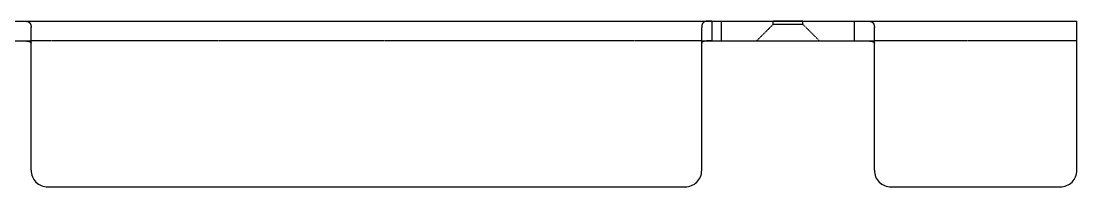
# Model space of a CAD drawing. Extents: x 365 to 1810, y 642 to 1032.
# Drawn here: x 1492.3 to 1810.3, y 642 to 692 of the extents above; entities that cross this region are included whole.
import ezdxf

# ---------------------------------------------------------------- set-up
doc = ezdxf.new("R2010")
doc.units = 0
doc.linetypes.add('HIDDEN', pattern=[0.2, 0.1, -0.1])
doc.layers.add('geometry', color=8, linetype='Continuous')

msp = doc.modelspace()

# ---------------------------------------------------------------- linework, layer by layer
at = {"layer": 'geometry', "linetype": 'CONTINUOUS'}
for points in [[(630.35, 692.02), (1810.35, 692.02)], [(1492.35, 692.02), (1492.37, 692.02)], [(1492.37, 692.02), (1492.38, 692.02)], [(1492.38, 692.02), (1492.4, 692.02)], [(1492.4, 692.02), (1492.42, 692.02)], [(1492.42, 692.02), (1492.44, 692.02)], [(1492.44, 692.02), (1492.46, 692.02)], [(1492.46, 692.02), (1492.48, 692.02)], [(1492.48, 692.02), (1492.5, 692.02)], [(1492.5, 692.02), (1492.52, 692.02)], [(1492.52, 692.02), (1492.54, 692.02)], [(1492.54, 692.02), (1492.56, 692.02)], [(1492.56, 692.02), (1492.57, 692.02)], [(1492.57, 692.02), (1492.59, 692.02)], [(1492.59, 692.02), (1492.61, 692.02)], [(1492.61, 692.02), (1492.63, 692.02)], [(1492.63, 692.02), (1492.65, 692.02)], [(1492.65, 692.02), (1492.67, 692.02)], [(1492.67, 692.02), (1492.69, 692.02)], [(1492.69, 692.02), (1492.71, 692.02)], [(1492.71, 692.02), (1492.73, 692.02)], [(1492.73, 692.02), (1492.74, 692.02)], [(1492.74, 692.02), (1492.76, 692.02)], [(1492.76, 692.02), (1492.78, 692.02)], [(1492.78, 692.02), (1492.8, 692.02)], [(1492.8, 692.02), (1492.82, 692.02)], [(1492.82, 692.02), (1492.84, 692.02)], [(1492.84, 692.02), (1492.86, 692.02)], [(1492.86, 692.02), (1492.88, 692.02)], [(1492.88, 692.02), (1492.9, 692.02)], [(1492.9, 692.02), (1492.91, 692.02)], [(1492.91, 692.02), (1492.93, 692.02)], [(1492.93, 692.02), (1492.95, 692.02)], [(1492.95, 692.02), (1492.97, 692.02)], [(1492.97, 692.02), (1492.99, 692.02)], [(1492.99, 692.02), (1493.01, 692.02)], [(1493.01, 692.02), (1493.03, 692.02)], [(1493.03, 692.02), (1493.05, 692.02)], [(1493.05, 692.02), (1493.07, 692.02)], [(1493.07, 692.02), (1493.08, 692.02)], [(1493.08, 692.02), (1493.1, 692.02)], [(1493.1, 692.02), (1493.12, 692.02)], [(1493.12, 692.02), (1493.14, 692.02)], [(1493.14, 692.02), (1493.16, 692.02)], [(1493.16, 692.02), (1493.18, 692.02)], [(1493.18, 692.02), (1493.2, 692.02)], [(1493.2, 692.02), (1493.22, 692.02)], [(1493.22, 692.02), (1493.24, 692.02)], [(1493.24, 692.02), (1493.26, 692.02)], [(1493.26, 692.02), (1493.27, 692.02)], [(1493.27, 692.02), (1493.29, 692.02)], [(1493.29, 692.02), (1493.31, 692.02)], [(1493.31, 692.02), (1493.33, 692.02)], [(1493.33, 692.02), (1493.35, 692.02)], [(1493.35, 692.02), (1493.37, 692.02)], [(1493.37, 692.02), (1493.39, 692.02)], [(1493.39, 692.02), (1493.41, 692.02)], [(1493.41, 692.02), (1493.43, 692.01)], [(1493.43, 692.01), (1493.45, 692.01)], [(1493.45, 692.01), (1493.46, 692.01)], [(1493.46, 692.01), (1493.48, 692.01)], [(1493.48, 692.01), (1493.5, 692.01)], [(1493.5, 692.01), (1493.52, 692.01)], [(1493.52, 692.01), (1493.54, 692.01)], [(1493.54, 692.01), (1493.56, 692.01)], [(1493.56, 692.01), (1493.58, 692.01)], [(1493.58, 692.01), (1493.6, 692.01)], [(1493.6, 692.01), (1493.62, 692)], [(1493.62, 692), (1493.64, 692)], [(1493.64, 692), (1493.66, 692)], [(1493.66, 692), (1493.67, 692)], [(1493.67, 692), (1493.69, 692)], [(1493.69, 692), (1493.71, 692)], [(1493.71, 692), (1493.73, 692)], [(1493.73, 692), (1493.75, 691.99)], [(1493.75, 691.99), (1493.77, 691.99)], [(1493.77, 691.99), (1493.79, 691.99)], [(1493.79, 691.99), (1493.81, 691.99)], [(1493.81, 691.99), (1493.83, 691.99)], [(1493.83, 691.99), (1493.85, 691.98)], [(1493.85, 691.98), (1493.87, 691.98)], [(1493.87, 691.98), (1493.89, 691.98)], [(1493.89, 691.98), (1493.91, 691.98)], [(1493.91, 691.98), (1493.92, 691.97)], [(1493.92, 691.97), (1493.94, 691.97)], [(1493.94, 691.97), (1493.96, 691.97)], [(1493.96, 691.97), (1493.98, 691.96)], [(1493.98, 691.96), (1494, 691.96)], [(1494, 691.96), (1494.02, 691.96)], [(1494.02, 691.96), (1494.04, 691.96)], [(1494.04, 691.96), (1494.06, 691.95)], [(1494.06, 691.95), (1494.08, 691.95)], [(1494.08, 691.95), (1494.1, 691.95)], [(1494.1, 691.95), (1494.12, 691.94)], [(1494.12, 691.94), (1494.14, 691.94)], [(1494.14, 691.94), (1494.16, 691.93)], [(1494.16, 691.93), (1494.18, 691.93)], [(1494.18, 691.93), (1494.19, 691.93)], [(1494.19, 691.93), (1494.21, 691.92)], [(1494.21, 691.92), (1494.23, 691.92)], [(1494.23, 691.92), (1494.25, 691.91)], [(1494.25, 691.91), (1494.27, 691.91)], [(1494.27, 691.91), (1494.29, 691.9)], [(1494.29, 691.9), (1494.31, 691.9)], [(1494.31, 691.9), (1494.33, 691.89)], [(1494.33, 691.89), (1494.35, 691.89)], [(1494.35, 691.89), (1494.36, 691.88)], [(1494.36, 691.88), (1494.38, 691.88)], [(1494.38, 691.88), (1494.4, 691.87)], [(1494.4, 691.87), (1494.42, 691.86)], [(1494.42, 691.86), (1494.44, 691.86)], [(1494.44, 691.86), (1494.45, 691.85)], [(1494.45, 691.85), (1494.47, 691.84)], [(1494.47, 691.84), (1494.49, 691.84)], [(1494.49, 691.84), (1494.51, 691.83)], [(1494.51, 691.83), (1494.52, 691.82)], [(1494.52, 691.82), (1494.54, 691.81)], [(1494.54, 691.81), (1494.56, 691.8)], [(1494.56, 691.8), (1494.58, 691.8)], [(1494.58, 691.8), (1494.59, 691.79)], [(1494.59, 691.79), (1494.61, 691.78)], [(1494.61, 691.78), (1494.63, 691.77)], [(1494.63, 691.77), (1494.64, 691.76)], [(1494.64, 691.76), (1494.66, 691.75)], [(1494.66, 691.75), (1494.68, 691.74)], [(1494.68, 691.74), (1494.69, 691.73)], [(1494.69, 691.73), (1494.71, 691.72)], [(1494.71, 691.72), (1494.72, 691.71)], [(1494.72, 691.71), (1494.74, 691.7)], [(1494.74, 691.7), (1494.75, 691.69)], [(1494.75, 691.69), (1494.77, 691.68)], [(1494.77, 691.68), (1494.78, 691.67)], [(1494.78, 691.67), (1494.8, 691.65)], [(1494.8, 691.65), (1494.81, 691.64)], [(1494.81, 691.64), (1494.83, 691.63)], [(1494.83, 691.63), (1494.84, 691.62)], [(1494.84, 691.62), (1494.85, 691.6)], [(1494.85, 691.6), (1494.87, 691.59)], [(1494.87, 691.59), (1494.88, 691.58)], [(1494.88, 691.58), (1494.89, 691.56)], [(1494.89, 691.56), (1494.91, 691.55)], [(1494.91, 691.55), (1494.92, 691.53)], [(1494.92, 691.53), (1494.93, 691.52)], [(1494.93, 691.52), (1494.94, 691.51)], [(1494.94, 691.51), (1494.96, 691.49)], [(1494.96, 691.49), (1494.97, 691.48)], [(1494.97, 691.48), (1494.98, 691.46)], [(1494.98, 691.46), (1494.99, 691.45)], [(1494.99, 691.45), (1495, 691.43)], [(1495, 691.43), (1495.01, 691.41)], [(1495.01, 691.41), (1495.03, 691.4)], [(1495.03, 691.4), (1495.04, 691.38)], [(1495.04, 691.38), (1495.05, 691.37)], [(1495.05, 691.37), (1495.06, 691.35)], [(1495.06, 691.35), (1495.07, 691.33)], [(1495.07, 691.33), (1495.08, 691.32)], [(1495.08, 691.32), (1495.09, 691.3)], [(1495.09, 691.3), (1495.1, 691.28)], [(1495.1, 691.28), (1495.11, 691.26)], [(1495.11, 691.26), (1495.12, 691.25)], [(1495.12, 691.25), (1495.12, 691.23)], [(1495.12, 691.23), (1495.13, 691.21)], [(1495.13, 691.21), (1495.14, 691.2)], [(1495.14, 691.2), (1495.15, 691.18)], [(1495.15, 691.18), (1495.16, 691.16)], [(1495.16, 691.16), (1495.17, 691.14)], [(1495.17, 691.14), (1495.17, 691.12)], [(1495.17, 691.12), (1495.18, 691.11)], [(1495.18, 691.11), (1495.19, 691.09)], [(1495.19, 691.09), (1495.2, 691.07)], [(1495.2, 691.07), (1495.2, 691.05)], [(1495.2, 691.05), (1495.21, 691.03)], [(1495.21, 691.03), (1495.22, 691.02)], [(1495.22, 691.02), (1495.22, 691)], [(1495.22, 691), (1495.23, 690.98)], [(1495.23, 690.98), (1495.23, 690.96)], [(1495.23, 690.96), (1495.24, 690.94)], [(1495.24, 690.94), (1495.25, 690.92)], [(1495.25, 690.92), (1495.25, 690.91)], [(1495.25, 690.91), (1495.26, 690.89)], [(1495.26, 690.89), (1495.26, 690.87)], [(1495.26, 690.87), (1495.27, 690.85)], [(1495.27, 690.85), (1495.27, 690.83)], [(1495.27, 690.83), (1495.27, 690.81)], [(1495.27, 690.81), (1495.28, 690.79)], [(1495.28, 690.79), (1495.28, 690.78)], [(1495.28, 690.78), (1495.29, 690.76)], [(1495.29, 690.76), (1495.29, 690.74)], [(1495.29, 690.74), (1495.29, 690.72)], [(1495.29, 690.72), (1495.3, 690.7)], [(1495.3, 690.7), (1495.3, 690.68)], [(1495.3, 690.68), (1495.3, 690.66)], [(1495.3, 690.66), (1495.31, 690.64)], [(1495.31, 690.64), (1495.31, 690.63)], [(1495.31, 690.63), (1495.31, 690.61)], [(1495.31, 690.61), (1495.32, 690.59)], [(1495.32, 690.59), (1495.32, 690.57)], [(1495.32, 690.57), (1495.32, 690.55)], [(1495.32, 690.55), (1495.32, 690.53)], [(1495.32, 690.53), (1495.33, 690.51)], [(1495.33, 690.51), (1495.33, 690.49)], [(1495.33, 690.49), (1495.33, 690.47)], [(1495.33, 690.47), (1495.33, 690.46)], [(1495.33, 690.46), (1495.33, 690.44)], [(1495.33, 690.44), (1495.33, 690.42)], [(1495.33, 690.42), (1495.34, 690.4)], [(1495.34, 690.4), (1495.34, 690.38)], [(1495.34, 690.38), (1495.34, 690.36)], [(1495.34, 690.36), (1495.34, 690.34)], [(1495.34, 690.34), (1495.34, 690.32)], [(1495.34, 690.32), (1495.34, 690.3)], [(1495.34, 690.3), (1495.34, 690.28)], [(1495.34, 690.28), (1495.34, 690.26)], [(1495.34, 690.26), (1495.34, 690.25)], [(1495.34, 690.25), (1495.34, 690.23)], [(1495.34, 690.23), (1495.34, 690.21)], [(1495.34, 690.21), (1495.34, 690.19)], [(1495.34, 690.19), (1495.35, 690.17)], [(1495.35, 690.17), (1495.35, 690.15)], [(1495.35, 690.15), (1495.35, 690.13)], [(1495.35, 690.13), (1495.35, 690.11)], [(1495.35, 690.11), (1495.35, 690.09)], [(1495.35, 690.09), (1495.35, 690.07)], [(1495.35, 690.07), (1495.35, 690.05)], [(1697.36, 690.38), (1697.35, 690.36)], [(1697.35, 690.36), (1697.35, 690.34)], [(1697.35, 690.34), (1697.35, 690.32)], [(1697.35, 690.32), (1697.35, 690.3)], [(1697.35, 690.3), (1697.35, 690.28)], [(1697.35, 690.28), (1697.35, 690.26)], [(1697.35, 690.26), (1697.35, 690.25)], [(1697.35, 690.25), (1697.35, 690.23)], [(1697.35, 690.23), (1697.35, 690.21)], [(1697.35, 690.21), (1697.35, 690.19)], [(1697.35, 690.19), (1697.35, 690.17)], [(1697.35, 690.17), (1697.35, 690.15)], [(1697.35, 690.15), (1697.35, 690.13)], [(1697.35, 690.13), (1697.35, 690.11)], [(1697.35, 690.11), (1697.35, 690.09)], [(1697.35, 690.09), (1697.35, 690.07)], [(1697.35, 690.07), (1697.35, 690.05)], [(1697.37, 690.49), (1697.36, 690.47)], [(1697.36, 690.47), (1697.36, 690.46)], [(1697.36, 690.46), (1697.36, 690.44)], [(1697.36, 690.44), (1697.36, 690.42)], [(1697.36, 690.42), (1697.36, 690.4)], [(1697.36, 690.4), (1697.36, 690.38)], [(1697.38, 690.59), (1697.37, 690.57)], [(1697.37, 690.57), (1697.37, 690.55)], [(1697.37, 690.55), (1697.37, 690.53)], [(1697.37, 690.53), (1697.37, 690.51)], [(1697.37, 690.51), (1697.37, 690.49)], [(1697.39, 690.64), (1697.38, 690.63)], [(1697.38, 690.63), (1697.38, 690.61)], [(1697.38, 690.61), (1697.38, 690.59)], [(1697.4, 690.72), (1697.39, 690.7)], [(1697.39, 690.7), (1697.39, 690.68)], [(1697.39, 690.68), (1697.39, 690.66)], [(1697.39, 690.66), (1697.39, 690.64)], [(1697.41, 690.76), (1697.4, 690.74)], [(1697.4, 690.74), (1697.4, 690.72)], [(1697.42, 690.81), (1697.41, 690.79)], [(1697.41, 690.79), (1697.41, 690.78)], [(1697.41, 690.78), (1697.41, 690.76)], [(1697.43, 690.85), (1697.42, 690.83)], [(1697.42, 690.83), (1697.42, 690.81)], [(1697.44, 690.89), (1697.43, 690.87)], [(1697.43, 690.87), (1697.43, 690.85)], [(1697.45, 690.92), (1697.44, 690.91)], [(1697.44, 690.91), (1697.44, 690.89)], [(1697.46, 690.96), (1697.45, 690.94)], [(1697.45, 690.94), (1697.45, 690.92)], [(1697.47, 691), (1697.46, 690.98)], [(1697.46, 690.98), (1697.46, 690.96)], [(1697.48, 691.02), (1697.47, 691)], [(1697.49, 691.05), (1697.48, 691.03)], [(1697.48, 691.03), (1697.48, 691.02)], [(1697.5, 691.07), (1697.49, 691.05)], [(1697.51, 691.11), (1697.5, 691.09)], [(1697.5, 691.09), (1697.5, 691.07)], [(1697.52, 691.12), (1697.51, 691.11)], [(1697.53, 691.14), (1697.52, 691.12)], [(1697.54, 691.18), (1697.53, 691.16)], [(1697.53, 691.16), (1697.53, 691.14)], [(1697.55, 691.2), (1697.54, 691.18)], [(1697.56, 691.21), (1697.55, 691.2)], [(1697.57, 691.23), (1697.56, 691.21)], [(1697.58, 691.25), (1697.57, 691.23)], [(1697.59, 691.26), (1697.58, 691.25)], [(1697.6, 691.28), (1697.59, 691.26)], [(1697.61, 691.3), (1697.6, 691.28)], [(1697.62, 691.32), (1697.61, 691.3)], [(1697.63, 691.33), (1697.62, 691.32)], [(1697.64, 691.35), (1697.63, 691.33)], [(1697.65, 691.37), (1697.64, 691.35)], [(1697.66, 691.38), (1697.65, 691.37)], [(1697.67, 691.4), (1697.66, 691.38)], [(1697.68, 691.41), (1697.67, 691.4)], [(1697.69, 691.43), (1697.68, 691.41)], [(1697.7, 691.45), (1697.69, 691.43)], [(1697.71, 691.46), (1697.7, 691.45)], [(1697.72, 691.48), (1697.71, 691.46)], [(1697.74, 691.49), (1697.72, 691.48)], [(1697.75, 691.51), (1697.74, 691.49)], [(1697.76, 691.52), (1697.75, 691.51)], [(1697.77, 691.53), (1697.76, 691.52)], [(1697.79, 691.55), (1697.77, 691.53)], [(1697.8, 691.56), (1697.79, 691.55)], [(1697.81, 691.58), (1697.8, 691.56)], [(1697.83, 691.59), (1697.81, 691.58)], [(1697.84, 691.6), (1697.83, 691.59)], [(1697.85, 691.62), (1697.84, 691.6)], [(1697.87, 691.63), (1697.85, 691.62)], [(1697.88, 691.64), (1697.87, 691.63)], [(1697.9, 691.65), (1697.88, 691.64)], [(1697.91, 691.67), (1697.9, 691.65)], [(1697.92, 691.68), (1697.91, 691.67)], [(1697.94, 691.69), (1697.92, 691.68)], [(1697.95, 691.7), (1697.94, 691.69)], [(1697.97, 691.71), (1697.95, 691.7)], [(1697.99, 691.72), (1697.97, 691.71)], [(1698, 691.73), (1697.99, 691.72)], [(1698.02, 691.74), (1698, 691.73)], [(1698.03, 691.75), (1698.02, 691.74)], [(1698.05, 691.76), (1698.03, 691.75)], [(1698.07, 691.77), (1698.05, 691.76)], [(1698.08, 691.78), (1698.07, 691.77)], [(1698.1, 691.79), (1698.08, 691.78)], [(1698.12, 691.8), (1698.1, 691.79)], [(1698.13, 691.8), (1698.12, 691.8)], [(1698.15, 691.81), (1698.13, 691.8)], [(1698.17, 691.82), (1698.15, 691.81)], [(1698.19, 691.83), (1698.17, 691.82)], [(1698.2, 691.84), (1698.19, 691.83)], [(1698.22, 691.84), (1698.2, 691.84)], [(1698.24, 691.85), (1698.22, 691.84)], [(1698.26, 691.86), (1698.24, 691.85)], [(1698.27, 691.86), (1698.26, 691.86)], [(1698.29, 691.87), (1698.27, 691.86)], [(1698.31, 691.88), (1698.29, 691.87)], [(1698.33, 691.88), (1698.31, 691.88)], [(1698.35, 691.89), (1698.33, 691.88)], [(1698.37, 691.89), (1698.35, 691.89)], [(1698.38, 691.9), (1698.37, 691.89)], [(1698.4, 691.9), (1698.38, 691.9)], [(1698.42, 691.91), (1698.4, 691.9)], [(1698.44, 691.91), (1698.42, 691.91)], [(1698.46, 691.92), (1698.44, 691.91)], [(1698.48, 691.92), (1698.46, 691.92)], [(1698.5, 691.93), (1698.48, 691.92)], [(1698.52, 691.93), (1698.5, 691.93)], [(1698.54, 691.93), (1698.52, 691.93)], [(1698.56, 691.94), (1698.54, 691.93)], [(1698.57, 691.94), (1698.56, 691.94)], [(1698.59, 691.95), (1698.57, 691.94)], [(1698.61, 691.95), (1698.59, 691.95)], [(1698.63, 691.95), (1698.61, 691.95)], [(1698.65, 691.96), (1698.63, 691.95)], [(1698.67, 691.96), (1698.65, 691.96)], [(1698.69, 691.96), (1698.67, 691.96)], [(1698.71, 691.96), (1698.69, 691.96)], [(1698.73, 691.97), (1698.71, 691.96)], [(1698.75, 691.97), (1698.73, 691.97)], [(1698.77, 691.97), (1698.75, 691.97)], [(1698.79, 691.98), (1698.77, 691.97)], [(1698.81, 691.98), (1698.79, 691.98)], [(1698.83, 691.98), (1698.81, 691.98)], [(1698.85, 691.98), (1698.83, 691.98)], [(1698.86, 691.99), (1698.85, 691.98)], [(1698.88, 691.99), (1698.86, 691.99)], [(1698.9, 691.99), (1698.88, 691.99)], [(1698.92, 691.99), (1698.9, 691.99)], [(1698.94, 691.99), (1698.92, 691.99)], [(1698.96, 692), (1698.94, 691.99)], [(1698.98, 692), (1698.96, 692)], [(1699, 692), (1698.98, 692)], [(1699.02, 692), (1699, 692)], [(1699.04, 692), (1699.02, 692)], [(1699.06, 692), (1699.04, 692)], [(1699.08, 692), (1699.06, 692)], [(1699.09, 692.01), (1699.08, 692)], [(1699.11, 692.01), (1699.09, 692.01)], [(1699.13, 692.01), (1699.11, 692.01)], [(1699.15, 692.01), (1699.13, 692.01)], [(1699.17, 692.01), (1699.15, 692.01)], [(1699.19, 692.01), (1699.17, 692.01)], [(1699.21, 692.01), (1699.19, 692.01)], [(1699.23, 692.01), (1699.21, 692.01)], [(1699.25, 692.01), (1699.23, 692.01)], [(1699.27, 692.01), (1699.25, 692.01)], [(1699.29, 692.02), (1699.27, 692.01)], [(1699.3, 692.02), (1699.29, 692.02)], [(1699.32, 692.02), (1699.3, 692.02)], [(1699.34, 692.02), (1699.32, 692.02)], [(1699.36, 692.02), (1699.34, 692.02)], [(1699.38, 692.02), (1699.36, 692.02)], [(1699.4, 692.02), (1699.38, 692.02)], [(1699.42, 692.02), (1699.4, 692.02)], [(1699.44, 692.02), (1699.42, 692.02)], [(1699.46, 692.02), (1699.44, 692.02)], [(1699.48, 692.02), (1699.46, 692.02)], [(1699.49, 692.02), (1699.48, 692.02)], [(1699.51, 692.02), (1699.49, 692.02)], [(1699.53, 692.02), (1699.51, 692.02)], [(1699.55, 692.02), (1699.53, 692.02)], [(1699.57, 692.02), (1699.55, 692.02)], [(1699.59, 692.02), (1699.57, 692.02)], [(1699.61, 692.02), (1699.59, 692.02)], [(1699.63, 692.02), (1699.61, 692.02)], [(1699.65, 692.02), (1699.63, 692.02)], [(1699.66, 692.02), (1699.65, 692.02)], [(1699.68, 692.02), (1699.66, 692.02)], [(1699.7, 692.02), (1699.68, 692.02)], [(1699.72, 692.02), (1699.7, 692.02)], [(1699.74, 692.02), (1699.72, 692.02)], [(1699.76, 692.02), (1699.74, 692.02)], [(1699.78, 692.02), (1699.76, 692.02)], [(1699.8, 692.02), (1699.78, 692.02)], [(1699.82, 692.02), (1699.8, 692.02)], [(1699.83, 692.02), (1699.82, 692.02)], [(1699.85, 692.02), (1699.83, 692.02)], [(1699.87, 692.02), (1699.85, 692.02)], [(1699.89, 692.02), (1699.87, 692.02)], [(1699.91, 692.02), (1699.89, 692.02)], [(1699.93, 692.02), (1699.91, 692.02)], [(1699.95, 692.02), (1699.93, 692.02)], [(1699.97, 692.02), (1699.95, 692.02)], [(1699.99, 692.02), (1699.97, 692.02)], [(1700.01, 692.02), (1699.99, 692.02)], [(1700.02, 692.02), (1700.01, 692.02)], [(1700.04, 692.02), (1700.02, 692.02)], [(1700.06, 692.02), (1700.04, 692.02)], [(1700.08, 692.02), (1700.06, 692.02)], [(1700.1, 692.02), (1700.08, 692.02)], [(1700.12, 692.02), (1700.1, 692.02)], [(1700.14, 692.02), (1700.12, 692.02)], [(1700.16, 692.02), (1700.14, 692.02)], [(1700.18, 692.02), (1700.16, 692.02)], [(1700.19, 692.02), (1700.18, 692.02)], [(1700.21, 692.02), (1700.19, 692.02)], [(1700.23, 692.02), (1700.21, 692.02)], [(1700.25, 692.02), (1700.23, 692.02)], [(1700.27, 692.02), (1700.25, 692.02)], [(1700.29, 692.02), (1700.27, 692.02)], [(1700.31, 692.02), (1700.29, 692.02)], [(1700.33, 692.02), (1700.31, 692.02)], [(1700.35, 692.02), (1700.33, 692.02)], [(1703.35, 686.02), (1703.35, 692.02)], [(1743.35, 686.02), (1743.35, 692.02)], [(1746.35, 692.02), (1746.37, 692.02)], [(1746.37, 692.02), (1746.38, 692.02)], [(1746.38, 692.02), (1746.4, 692.02)], [(1746.4, 692.02), (1746.42, 692.02)], [(1746.42, 692.02), (1746.44, 692.02)], [(1746.44, 692.02), (1746.46, 692.02)], [(1746.46, 692.02), (1746.48, 692.02)], [(1746.48, 692.02), (1746.5, 692.02)], [(1746.5, 692.02), (1746.52, 692.02)], [(1746.52, 692.02), (1746.54, 692.02)], [(1746.54, 692.02), (1746.56, 692.02)], [(1746.56, 692.02), (1746.57, 692.02)], [(1746.57, 692.02), (1746.59, 692.02)], [(1746.59, 692.02), (1746.61, 692.02)], [(1746.61, 692.02), (1746.63, 692.02)], [(1746.63, 692.02), (1746.65, 692.02)], [(1746.65, 692.02), (1746.67, 692.02)], [(1746.67, 692.02), (1746.69, 692.02)], [(1746.69, 692.02), (1746.71, 692.02)], [(1746.71, 692.02), (1746.73, 692.02)], [(1746.73, 692.02), (1746.74, 692.02)], [(1746.74, 692.02), (1746.76, 692.02)], [(1746.76, 692.02), (1746.78, 692.02)], [(1746.78, 692.02), (1746.8, 692.02)], [(1746.8, 692.02), (1746.82, 692.02)], [(1746.82, 692.02), (1746.84, 692.02)], [(1746.84, 692.02), (1746.86, 692.02)], [(1746.86, 692.02), (1746.88, 692.02)], [(1746.88, 692.02), (1746.9, 692.02)], [(1746.9, 692.02), (1746.91, 692.02)], [(1746.91, 692.02), (1746.93, 692.02)], [(1746.93, 692.02), (1746.95, 692.02)], [(1746.95, 692.02), (1746.97, 692.02)], [(1746.97, 692.02), (1746.99, 692.02)], [(1746.99, 692.02), (1747.01, 692.02)], [(1747.01, 692.02), (1747.03, 692.02)], [(1747.03, 692.02), (1747.05, 692.02)], [(1747.05, 692.02), (1747.07, 692.02)], [(1747.07, 692.02), (1747.08, 692.02)], [(1747.08, 692.02), (1747.1, 692.02)], [(1747.1, 692.02), (1747.12, 692.02)], [(1747.12, 692.02), (1747.14, 692.02)], [(1747.14, 692.02), (1747.16, 692.02)], [(1747.16, 692.02), (1747.18, 692.02)], [(1747.18, 692.02), (1747.2, 692.02)], [(1747.2, 692.02), (1747.22, 692.02)], [(1747.22, 692.02), (1747.24, 692.02)], [(1747.24, 692.02), (1747.26, 692.02)], [(1747.26, 692.02), (1747.27, 692.02)], [(1747.27, 692.02), (1747.29, 692.02)], [(1747.29, 692.02), (1747.31, 692.02)], [(1747.31, 692.02), (1747.33, 692.02)], [(1747.33, 692.02), (1747.35, 692.02)], [(1747.35, 692.02), (1747.37, 692.02)], [(1747.37, 692.02), (1747.39, 692.02)], [(1747.39, 692.02), (1747.41, 692.02)], [(1747.41, 692.02), (1747.43, 692.01)], [(1747.43, 692.01), (1747.45, 692.01)], [(1747.45, 692.01), (1747.46, 692.01)], [(1747.46, 692.01), (1747.48, 692.01)], [(1747.48, 692.01), (1747.5, 692.01)], [(1747.5, 692.01), (1747.52, 692.01)], [(1747.52, 692.01), (1747.54, 692.01)], [(1747.54, 692.01), (1747.56, 692.01)], [(1747.56, 692.01), (1747.58, 692.01)], [(1747.58, 692.01), (1747.6, 692.01)], [(1747.6, 692.01), (1747.62, 692)], [(1747.62, 692), (1747.64, 692)], [(1747.64, 692), (1747.66, 692)], [(1747.66, 692), (1747.67, 692)], [(1747.67, 692), (1747.69, 692)], [(1747.69, 692), (1747.71, 692)], [(1747.71, 692), (1747.73, 692)], [(1747.73, 692), (1747.75, 691.99)], [(1747.75, 691.99), (1747.77, 691.99)], [(1747.77, 691.99), (1747.79, 691.99)], [(1747.79, 691.99), (1747.81, 691.99)], [(1747.81, 691.99), (1747.83, 691.99)], [(1747.83, 691.99), (1747.85, 691.98)], [(1747.85, 691.98), (1747.87, 691.98)], [(1747.87, 691.98), (1747.89, 691.98)], [(1747.89, 691.98), (1747.91, 691.98)], [(1747.91, 691.98), (1747.92, 691.97)], [(1747.92, 691.97), (1747.94, 691.97)], [(1747.94, 691.97), (1747.96, 691.97)], [(1747.96, 691.97), (1747.98, 691.96)], [(1747.98, 691.96), (1748, 691.96)], [(1748, 691.96), (1748.02, 691.96)], [(1748.02, 691.96), (1748.04, 691.96)], [(1748.04, 691.96), (1748.06, 691.95)], [(1748.06, 691.95), (1748.08, 691.95)], [(1748.08, 691.95), (1748.1, 691.95)], [(1748.1, 691.95), (1748.12, 691.94)], [(1748.12, 691.94), (1748.14, 691.94)], [(1748.14, 691.94), (1748.16, 691.93)], [(1748.16, 691.93), (1748.18, 691.93)], [(1748.18, 691.93), (1748.19, 691.93)], [(1748.19, 691.93), (1748.21, 691.92)], [(1748.21, 691.92), (1748.23, 691.92)], [(1748.23, 691.92), (1748.25, 691.91)], [(1748.25, 691.91), (1748.27, 691.91)], [(1748.27, 691.91), (1748.29, 691.9)], [(1748.29, 691.9), (1748.31, 691.9)], [(1748.31, 691.9), (1748.33, 691.89)], [(1748.33, 691.89), (1748.35, 691.89)], [(1748.35, 691.89), (1748.36, 691.88)], [(1748.36, 691.88), (1748.38, 691.88)], [(1748.38, 691.88), (1748.4, 691.87)], [(1748.4, 691.87), (1748.42, 691.86)], [(1748.42, 691.86), (1748.44, 691.86)], [(1748.44, 691.86), (1748.45, 691.85)], [(1748.45, 691.85), (1748.47, 691.84)], [(1748.47, 691.84), (1748.49, 691.84)], [(1748.49, 691.84), (1748.51, 691.83)], [(1748.51, 691.83), (1748.52, 691.82)], [(1748.52, 691.82), (1748.54, 691.81)], [(1748.54, 691.81), (1748.56, 691.8)], [(1748.56, 691.8), (1748.58, 691.8)], [(1748.58, 691.8), (1748.59, 691.79)], [(1748.59, 691.79), (1748.61, 691.78)], [(1748.61, 691.78), (1748.63, 691.77)], [(1748.63, 691.77), (1748.64, 691.76)], [(1748.64, 691.76), (1748.66, 691.75)], [(1748.66, 691.75), (1748.68, 691.74)], [(1748.68, 691.74), (1748.69, 691.73)], [(1748.69, 691.73), (1748.71, 691.72)], [(1748.71, 691.72), (1748.72, 691.71)], [(1748.72, 691.71), (1748.74, 691.7)], [(1748.74, 691.7), (1748.75, 691.69)], [(1748.75, 691.69), (1748.77, 691.68)], [(1748.77, 691.68), (1748.78, 691.67)], [(1748.78, 691.67), (1748.8, 691.65)], [(1748.8, 691.65), (1748.81, 691.64)], [(1748.81, 691.64), (1748.83, 691.63)], [(1748.83, 691.63), (1748.84, 691.62)], [(1748.84, 691.62), (1748.85, 691.6)], [(1748.85, 691.6), (1748.87, 691.59)], [(1748.87, 691.59), (1748.88, 691.58)], [(1748.88, 691.58), (1748.89, 691.56)], [(1748.89, 691.56), (1748.91, 691.55)], [(1748.91, 691.55), (1748.92, 691.53)], [(1748.92, 691.53), (1748.93, 691.52)], [(1748.93, 691.52), (1748.94, 691.51)], [(1748.94, 691.51), (1748.96, 691.49)], [(1748.96, 691.49), (1748.97, 691.48)], [(1748.97, 691.48), (1748.98, 691.46)], [(1748.98, 691.46), (1748.99, 691.45)], [(1748.99, 691.45), (1749, 691.43)], [(1749, 691.43), (1749.01, 691.41)], [(1749.01, 691.41), (1749.03, 691.4)], [(1749.03, 691.4), (1749.04, 691.38)], [(1749.04, 691.38), (1749.05, 691.37)], [(1749.05, 691.37), (1749.06, 691.35)], [(1749.06, 691.35), (1749.07, 691.33)], [(1749.07, 691.33), (1749.08, 691.32)], [(1749.08, 691.32), (1749.09, 691.3)], [(1749.09, 691.3), (1749.1, 691.28)], [(1749.1, 691.28), (1749.11, 691.26)], [(1749.11, 691.26), (1749.12, 691.25)], [(1749.12, 691.25), (1749.12, 691.23)], [(1749.12, 691.23), (1749.13, 691.21)], [(1749.13, 691.21), (1749.14, 691.2)], [(1749.14, 691.2), (1749.15, 691.18)], [(1749.15, 691.18), (1749.16, 691.16)], [(1749.16, 691.16), (1749.17, 691.14)], [(1749.17, 691.14), (1749.17, 691.12)], [(1749.17, 691.12), (1749.18, 691.11)], [(1749.18, 691.11), (1749.19, 691.09)], [(1749.19, 691.09), (1749.2, 691.07)], [(1749.2, 691.07), (1749.2, 691.05)], [(1749.2, 691.05), (1749.21, 691.03)], [(1749.21, 691.03), (1749.22, 691.02)], [(1749.22, 691.02), (1749.22, 691)], [(1749.22, 691), (1749.23, 690.98)], [(1749.23, 690.98), (1749.23, 690.96)], [(1749.23, 690.96), (1749.24, 690.94)], [(1749.24, 690.94), (1749.25, 690.92)], [(1749.25, 690.92), (1749.25, 690.91)], [(1749.25, 690.91), (1749.26, 690.89)], [(1749.26, 690.89), (1749.26, 690.87)], [(1749.26, 690.87), (1749.27, 690.85)], [(1749.27, 690.85), (1749.27, 690.83)], [(1749.27, 690.83), (1749.27, 690.81)], [(1749.27, 690.81), (1749.28, 690.79)], [(1749.28, 690.79), (1749.28, 690.78)], [(1749.28, 690.78), (1749.29, 690.76)], [(1749.29, 690.76), (1749.29, 690.74)], [(1749.29, 690.74), (1749.29, 690.72)], [(1749.29, 690.72), (1749.3, 690.7)], [(1749.3, 690.7), (1749.3, 690.68)], [(1749.3, 690.68), (1749.3, 690.66)], [(1749.3, 690.66), (1749.31, 690.64)], [(1749.31, 690.64), (1749.31, 690.63)], [(1749.31, 690.63), (1749.31, 690.61)], [(1749.31, 690.61), (1749.32, 690.59)], [(1749.32, 690.59), (1749.32, 690.57)], [(1749.32, 690.57), (1749.32, 690.55)], [(1749.32, 690.55), (1749.32, 690.53)], [(1749.32, 690.53), (1749.33, 690.51)], [(1749.33, 690.51), (1749.33, 690.49)], [(1749.33, 690.49), (1749.33, 690.47)], [(1749.33, 690.47), (1749.33, 690.46)], [(1749.33, 690.46), (1749.33, 690.44)], [(1749.33, 690.44), (1749.33, 690.42)], [(1749.33, 690.42), (1749.34, 690.4)], [(1749.34, 690.4), (1749.34, 690.38)], [(1749.34, 690.38), (1749.34, 690.36)], [(1749.34, 690.36), (1749.34, 690.34)], [(1749.34, 690.34), (1749.34, 690.32)], [(1749.34, 690.32), (1749.34, 690.3)], [(1749.34, 690.3), (1749.34, 690.28)], [(1749.34, 690.28), (1749.34, 690.26)], [(1749.34, 690.26), (1749.34, 690.25)], [(1749.34, 690.25), (1749.34, 690.23)], [(1749.34, 690.23), (1749.34, 690.21)], [(1749.34, 690.21), (1749.34, 690.19)], [(1749.34, 690.19), (1749.35, 690.17)], [(1749.35, 690.17), (1749.35, 690.15)], [(1749.35, 690.15), (1749.35, 690.13)], [(1749.35, 690.13), (1749.35, 690.11)], [(1749.35, 690.11), (1749.35, 690.09)], [(1749.35, 690.09), (1749.35, 690.07)], [(1749.35, 690.07), (1749.35, 690.05)], [(1810.35, 647.02), (1810.35, 692.02)], [(1495.35, 647.02), (1495.35, 690.05)], [(1697.35, 647.02), (1697.35, 690.05)], [(1749.35, 647.02), (1749.35, 690.05)], [(1443.35, 686.02), (1495.35, 686.02)], [(1492.35, 686.02), (1492.37, 686.02)], [(1492.37, 686.02), (1492.39, 686.02)], [(1492.39, 686.02), (1492.41, 686.02)], [(1492.41, 686.02), (1492.43, 686.02)], [(1492.43, 686.02), (1492.44, 686.02)], [(1492.44, 686.02), (1492.46, 686.02)], [(1492.46, 686.02), (1492.48, 686.02)], [(1492.48, 686.02), (1492.5, 686.02)], [(1492.5, 686.02), (1492.52, 686.02)], [(1492.52, 686.02), (1492.54, 686.02)], [(1492.54, 686.02), (1492.56, 686.02)], [(1492.56, 686.02), (1492.58, 686.02)], [(1492.58, 686.02), (1492.6, 686.02)], [(1492.6, 686.02), (1492.62, 686.02)], [(1492.62, 686.02), (1492.64, 686.02)], [(1492.64, 686.02), (1492.66, 686.02)], [(1492.66, 686.02), (1492.68, 686.02)], [(1492.68, 686.02), (1492.69, 686.02)], [(1492.69, 686.02), (1492.71, 686.02)], [(1492.71, 686.02), (1492.73, 686.02)], [(1492.73, 686.02), (1492.75, 686.02)], [(1492.75, 686.02), (1492.77, 686.03)], [(1492.77, 686.03), (1492.79, 686.03)], [(1492.79, 686.03), (1492.81, 686.03)], [(1492.81, 686.03), (1492.83, 686.03)], [(1492.83, 686.03), (1492.84, 686.03)], [(1492.84, 686.03), (1492.86, 686.03)], [(1492.86, 686.03), (1492.88, 686.03)], [(1492.88, 686.03), (1492.9, 686.03)], [(1492.9, 686.03), (1492.92, 686.03)], [(1492.92, 686.03), (1492.94, 686.03)], [(1492.94, 686.03), (1492.96, 686.03)], [(1492.96, 686.03), (1492.98, 686.03)], [(1492.98, 686.03), (1492.99, 686.03)], [(1492.99, 686.03), (1493.01, 686.03)], [(1493.01, 686.03), (1493.03, 686.03)], [(1493.03, 686.03), (1493.05, 686.03)], [(1493.05, 686.03), (1493.07, 686.03)], [(1493.07, 686.03), (1493.09, 686.03)], [(1493.09, 686.03), (1493.11, 686.03)], [(1493.11, 686.03), (1493.13, 686.04)], [(1493.13, 686.04), (1493.14, 686.04)], [(1493.14, 686.04), (1493.16, 686.04)], [(1493.16, 686.04), (1493.18, 686.04)], [(1493.18, 686.04), (1493.2, 686.04)], [(1493.2, 686.04), (1493.22, 686.04)], [(1493.22, 686.04), (1493.24, 686.04)], [(1493.24, 686.04), (1493.26, 686.04)], [(1493.26, 686.04), (1493.28, 686.04)], [(1493.28, 686.04), (1493.3, 686.04)], [(1493.3, 686.04), (1493.31, 686.04)], [(1493.31, 686.04), (1493.33, 686.04)], [(1493.33, 686.04), (1493.35, 686.04)], [(1493.35, 686.04), (1493.37, 686.04)], [(1493.37, 686.04), (1493.39, 686.04)], [(1493.39, 686.04), (1493.41, 686.04)], [(1493.41, 686.04), (1493.43, 686.04)], [(1493.43, 686.04), (1493.45, 686.04)], [(1493.45, 686.04), (1493.47, 686.04)], [(1493.47, 686.04), (1493.49, 686.04)], [(1493.49, 686.04), (1493.51, 686.04)], [(1493.51, 686.04), (1493.53, 686.04)], [(1493.53, 686.04), (1493.55, 686.04)], [(1493.55, 686.04), (1493.57, 686.04)], [(1493.57, 686.04), (1493.59, 686.04)], [(1493.59, 686.04), (1493.61, 686.03)], [(1493.61, 686.03), (1493.63, 686.03)], [(1493.63, 686.03), (1493.65, 686.03)], [(1493.65, 686.03), (1493.67, 686.03)], [(1493.67, 686.03), (1493.69, 686.03)], [(1493.69, 686.03), (1493.71, 686.03)], [(1493.71, 686.03), (1493.73, 686.03)], [(1493.73, 686.03), (1493.75, 686.03)], [(1493.75, 686.03), (1493.77, 686.03)], [(1493.77, 686.03), (1493.79, 686.03)], [(1493.79, 686.03), (1493.81, 686.03)], [(1493.81, 686.03), (1493.83, 686.02)], [(1493.83, 686.02), (1493.85, 686.02)], [(1493.85, 686.02), (1493.88, 686.02)], [(1493.88, 686.02), (1493.9, 686.02)], [(1493.9, 686.02), (1493.92, 686.02)], [(1493.92, 686.02), (1493.94, 686.02)], [(1493.94, 686.02), (1493.96, 686.01)], [(1493.96, 686.01), (1493.98, 686.01)], [(1493.98, 686.01), (1494.01, 686.01)], [(1494.01, 686.01), (1494.03, 686.01)], [(1494.03, 686.01), (1494.05, 686.01)], [(1494.05, 686.01), (1494.07, 686)], [(1494.07, 686), (1494.09, 686)], [(1494.09, 686), (1494.12, 686)], [(1494.12, 686), (1494.14, 686)], [(1494.14, 686), (1494.16, 685.99)], [(1494.16, 685.99), (1494.19, 685.99)], [(1494.19, 685.99), (1494.21, 685.99)], [(1494.21, 685.99), (1494.23, 685.99)], [(1494.23, 685.99), (1494.26, 685.98)], [(1494.26, 685.98), (1494.28, 685.98)], [(1494.28, 685.98), (1494.3, 685.98)], [(1494.3, 685.98), (1494.33, 685.97)], [(1494.33, 685.97), (1494.35, 685.97)], [(1494.35, 685.97), (1494.38, 685.97)], [(1494.38, 685.97), (1494.4, 685.96)], [(1494.4, 685.96), (1494.42, 685.96)], [(1494.42, 685.96), (1494.45, 685.95)], [(1494.45, 685.95), (1494.47, 685.95)], [(1494.47, 685.95), (1494.5, 685.95)], [(1494.5, 685.95), (1494.52, 685.94)], [(1494.52, 685.94), (1494.55, 685.94)], [(1494.55, 685.94), (1494.57, 685.93)], [(1494.57, 685.93), (1494.59, 685.93)], [(1494.59, 685.93), (1494.62, 685.92)], [(1494.62, 685.92), (1494.64, 685.92)], [(1494.64, 685.92), (1494.67, 685.91)], [(1494.67, 685.91), (1494.69, 685.9)], [(1494.69, 685.9), (1494.71, 685.9)], [(1494.71, 685.9), (1494.74, 685.89)], [(1494.74, 685.89), (1494.76, 685.89)], [(1494.76, 685.89), (1494.78, 685.88)], [(1494.78, 685.88), (1494.8, 685.87)], [(1494.8, 685.87), (1494.83, 685.87)], [(1494.83, 685.87), (1494.85, 685.86)], [(1494.85, 685.86), (1494.87, 685.85)], [(1494.87, 685.85), (1494.89, 685.84)], [(1494.89, 685.84), (1494.91, 685.84)], [(1494.91, 685.84), (1494.94, 685.83)], [(1494.94, 685.83), (1494.96, 685.82)], [(1494.96, 685.82), (1494.98, 685.81)], [(1494.98, 685.81), (1495, 685.8)], [(1495, 685.8), (1495.02, 685.79)], [(1495.02, 685.79), (1495.04, 685.78)], [(1495.04, 685.78), (1495.05, 685.77)], [(1495.05, 685.77), (1495.07, 685.76)], [(1495.07, 685.76), (1495.09, 685.75)], [(1495.09, 685.75), (1495.11, 685.74)], [(1495.11, 685.74), (1495.13, 685.73)], [(1495.13, 685.73), (1495.14, 685.72)], [(1495.14, 685.72), (1495.16, 685.71)], [(1495.16, 685.71), (1495.17, 685.7)], [(1495.17, 685.7), (1495.19, 685.68)], [(1495.19, 685.68), (1495.2, 685.67)], [(1495.2, 685.67), (1495.22, 685.66)], [(1495.22, 685.66), (1495.23, 685.64)], [(1495.23, 685.64), (1495.24, 685.63)], [(1495.24, 685.63), (1495.25, 685.62)], [(1495.25, 685.62), (1495.27, 685.6)], [(1495.27, 685.6), (1495.28, 685.59)], [(1495.28, 685.59), (1495.29, 685.57)], [(1495.29, 685.57), (1495.3, 685.56)], [(1495.3, 685.56), (1495.3, 685.54)], [(1495.3, 685.54), (1495.31, 685.53)], [(1495.31, 685.53), (1495.32, 685.51)], [(1495.32, 685.51), (1495.33, 685.49)], [(1495.33, 685.49), (1495.33, 685.48)], [(1495.33, 685.48), (1495.34, 685.46)], [(1495.34, 685.46), (1495.34, 685.44)], [(1495.34, 685.44), (1495.34, 685.42)], [(1495.34, 685.42), (1495.34, 685.4)], [(1495.34, 685.4), (1495.35, 685.38)], [(1495.35, 685.38), (1495.35, 685.36)], [(1697.35, 686.02), (1749.35, 686.02)], [(1697.36, 685.46), (1697.35, 685.44)], [(1697.35, 685.44), (1697.35, 685.42)], [(1697.35, 685.42), (1697.35, 685.4)], [(1697.35, 685.4), (1697.35, 685.38)], [(1697.35, 685.38), (1697.35, 685.36)], [(1697.37, 685.49), (1697.36, 685.48)], [(1697.36, 685.48), (1697.36, 685.46)], [(1697.38, 685.53), (1697.37, 685.51)], [(1697.37, 685.51), (1697.37, 685.49)], [(1697.39, 685.54), (1697.38, 685.53)], [(1697.4, 685.56), (1697.39, 685.54)], [(1697.41, 685.57), (1697.4, 685.56)], [(1697.42, 685.59), (1697.41, 685.57)], [(1697.43, 685.6), (1697.42, 685.59)], [(1697.44, 685.62), (1697.43, 685.6)], [(1697.45, 685.63), (1697.44, 685.62)], [(1697.46, 685.64), (1697.45, 685.63)], [(1697.48, 685.66), (1697.46, 685.64)], [(1697.49, 685.67), (1697.48, 685.66)], [(1697.5, 685.68), (1697.49, 685.67)], [(1697.52, 685.7), (1697.5, 685.68)], [(1697.53, 685.71), (1697.52, 685.7)], [(1697.55, 685.72), (1697.53, 685.71)], [(1697.57, 685.73), (1697.55, 685.72)], [(1697.58, 685.74), (1697.57, 685.73)], [(1697.6, 685.75), (1697.58, 685.74)], [(1697.62, 685.76), (1697.6, 685.75)], [(1697.64, 685.77), (1697.62, 685.76)], [(1697.66, 685.78), (1697.64, 685.77)], [(1697.68, 685.79), (1697.66, 685.78)], [(1697.7, 685.8), (1697.68, 685.79)], [(1697.72, 685.81), (1697.7, 685.8)], [(1697.74, 685.82), (1697.72, 685.81)], [(1697.76, 685.83), (1697.74, 685.82)], [(1697.78, 685.84), (1697.76, 685.83)], [(1697.8, 685.84), (1697.78, 685.84)], [(1697.82, 685.85), (1697.8, 685.84)], [(1697.84, 685.86), (1697.82, 685.85)], [(1697.87, 685.87), (1697.84, 685.86)], [(1697.89, 685.87), (1697.87, 685.87)], [(1697.91, 685.88), (1697.89, 685.87)], [(1697.93, 685.89), (1697.91, 685.88)], [(1697.96, 685.89), (1697.93, 685.89)], [(1697.98, 685.9), (1697.96, 685.89)], [(1698, 685.9), (1697.98, 685.9)], [(1698.03, 685.91), (1698, 685.9)], [(1698.05, 685.92), (1698.03, 685.91)], [(1698.08, 685.92), (1698.05, 685.92)], [(1698.1, 685.93), (1698.08, 685.92)], [(1698.12, 685.93), (1698.1, 685.93)], [(1698.15, 685.94), (1698.12, 685.93)], [(1698.17, 685.94), (1698.15, 685.94)], [(1698.2, 685.95), (1698.17, 685.94)], [(1698.22, 685.95), (1698.2, 685.95)], [(1698.24, 685.95), (1698.22, 685.95)], [(1698.27, 685.96), (1698.24, 685.95)], [(1698.29, 685.96), (1698.27, 685.96)], [(1698.32, 685.97), (1698.29, 685.96)], [(1698.34, 685.97), (1698.32, 685.97)], [(1698.36, 685.97), (1698.34, 685.97)], [(1698.39, 685.98), (1698.36, 685.97)], [(1698.41, 685.98), (1698.39, 685.98)], [(1698.44, 685.98), (1698.41, 685.98)], [(1698.46, 685.99), (1698.44, 685.98)], [(1698.48, 685.99), (1698.46, 685.99)], [(1698.51, 685.99), (1698.48, 685.99)], [(1698.53, 685.99), (1698.51, 685.99)], [(1698.55, 686), (1698.53, 685.99)], [(1698.57, 686), (1698.55, 686)], [(1698.6, 686), (1698.57, 686)], [(1698.62, 686), (1698.6, 686)], [(1698.64, 686.01), (1698.62, 686)], [(1698.66, 686.01), (1698.64, 686.01)], [(1698.69, 686.01), (1698.66, 686.01)], [(1698.71, 686.01), (1698.69, 686.01)], [(1698.73, 686.01), (1698.71, 686.01)], [(1698.75, 686.02), (1698.73, 686.01)], [(1698.77, 686.02), (1698.75, 686.02)], [(1698.8, 686.02), (1698.77, 686.02)], [(1698.82, 686.02), (1698.8, 686.02)], [(1698.84, 686.02), (1698.82, 686.02)], [(1698.86, 686.02), (1698.84, 686.02)], [(1698.88, 686.03), (1698.86, 686.02)], [(1698.9, 686.03), (1698.88, 686.03)], [(1698.92, 686.03), (1698.9, 686.03)], [(1698.94, 686.03), (1698.92, 686.03)], [(1698.96, 686.03), (1698.94, 686.03)], [(1698.98, 686.03), (1698.96, 686.03)], [(1699, 686.03), (1698.98, 686.03)], [(1699.02, 686.03), (1699, 686.03)], [(1699.04, 686.03), (1699.02, 686.03)], [(1699.07, 686.03), (1699.04, 686.03)], [(1699.09, 686.03), (1699.07, 686.03)], [(1699.11, 686.04), (1699.09, 686.03)], [(1699.13, 686.04), (1699.11, 686.04)], [(1699.14, 686.04), (1699.13, 686.04)], [(1699.16, 686.04), (1699.14, 686.04)], [(1699.18, 686.04), (1699.16, 686.04)], [(1699.2, 686.04), (1699.18, 686.04)], [(1699.22, 686.04), (1699.2, 686.04)], [(1699.24, 686.04), (1699.22, 686.04)], [(1699.26, 686.04), (1699.24, 686.04)], [(1699.28, 686.04), (1699.26, 686.04)], [(1699.3, 686.04), (1699.28, 686.04)], [(1699.32, 686.04), (1699.3, 686.04)], [(1699.34, 686.04), (1699.32, 686.04)], [(1699.36, 686.04), (1699.34, 686.04)], [(1699.38, 686.04), (1699.36, 686.04)], [(1699.4, 686.04), (1699.38, 686.04)], [(1699.42, 686.04), (1699.4, 686.04)], [(1699.44, 686.04), (1699.42, 686.04)], [(1699.45, 686.04), (1699.44, 686.04)], [(1699.47, 686.04), (1699.45, 686.04)], [(1699.49, 686.04), (1699.47, 686.04)], [(1699.51, 686.04), (1699.49, 686.04)], [(1699.53, 686.04), (1699.51, 686.04)], [(1699.55, 686.04), (1699.53, 686.04)], [(1699.57, 686.04), (1699.55, 686.04)], [(1699.59, 686.03), (1699.57, 686.04)], [(1699.6, 686.03), (1699.59, 686.03)], [(1699.62, 686.03), (1699.6, 686.03)], [(1699.64, 686.03), (1699.62, 686.03)], [(1699.66, 686.03), (1699.64, 686.03)], [(1699.68, 686.03), (1699.66, 686.03)], [(1699.7, 686.03), (1699.68, 686.03)], [(1699.72, 686.03), (1699.7, 686.03)], [(1699.74, 686.03), (1699.72, 686.03)], [(1699.75, 686.03), (1699.74, 686.03)], [(1699.77, 686.03), (1699.75, 686.03)], [(1699.79, 686.03), (1699.77, 686.03)], [(1699.81, 686.03), (1699.79, 686.03)], [(1699.83, 686.03), (1699.81, 686.03)], [(1699.85, 686.03), (1699.83, 686.03)], [(1699.87, 686.03), (1699.85, 686.03)], [(1699.89, 686.03), (1699.87, 686.03)], [(1699.9, 686.03), (1699.89, 686.03)], [(1699.92, 686.03), (1699.9, 686.03)], [(1699.94, 686.02), (1699.92, 686.03)], [(1699.96, 686.02), (1699.94, 686.02)], [(1699.98, 686.02), (1699.96, 686.02)], [(1700, 686.02), (1699.98, 686.02)], [(1700.02, 686.02), (1700, 686.02)], [(1700.04, 686.02), (1700.02, 686.02)], [(1700.06, 686.02), (1700.04, 686.02)], [(1700.07, 686.02), (1700.06, 686.02)], [(1700.09, 686.02), (1700.07, 686.02)], [(1700.11, 686.02), (1700.09, 686.02)], [(1700.13, 686.02), (1700.11, 686.02)], [(1700.15, 686.02), (1700.13, 686.02)], [(1700.17, 686.02), (1700.15, 686.02)], [(1700.19, 686.02), (1700.17, 686.02)], [(1700.21, 686.02), (1700.19, 686.02)], [(1700.23, 686.02), (1700.21, 686.02)], [(1700.25, 686.02), (1700.23, 686.02)], [(1700.27, 686.02), (1700.25, 686.02)], [(1700.29, 686.02), (1700.27, 686.02)], [(1700.31, 686.02), (1700.29, 686.02)], [(1700.33, 686.02), (1700.31, 686.02)], [(1700.35, 686.02), (1700.33, 686.02)], [(1746.35, 686.02), (1746.37, 686.02)], [(1746.37, 686.02), (1746.39, 686.02)], [(1746.39, 686.02), (1746.41, 686.02)], [(1746.41, 686.02), (1746.43, 686.02)], [(1746.43, 686.02), (1746.44, 686.02)], [(1746.44, 686.02), (1746.46, 686.02)], [(1746.46, 686.02), (1746.48, 686.02)], [(1746.48, 686.02), (1746.5, 686.02)], [(1746.5, 686.02), (1746.52, 686.02)], [(1746.52, 686.02), (1746.54, 686.02)], [(1746.54, 686.02), (1746.56, 686.02)], [(1746.56, 686.02), (1746.58, 686.02)], [(1746.58, 686.02), (1746.6, 686.02)], [(1746.6, 686.02), (1746.62, 686.02)], [(1746.62, 686.02), (1746.64, 686.02)], [(1746.64, 686.02), (1746.66, 686.02)], [(1746.66, 686.02), (1746.68, 686.02)], [(1746.68, 686.02), (1746.69, 686.02)], [(1746.69, 686.02), (1746.71, 686.02)], [(1746.71, 686.02), (1746.73, 686.02)], [(1746.73, 686.02), (1746.75, 686.02)], [(1746.75, 686.02), (1746.77, 686.03)], [(1746.77, 686.03), (1746.79, 686.03)], [(1746.79, 686.03), (1746.81, 686.03)], [(1746.81, 686.03), (1746.83, 686.03)], [(1746.83, 686.03), (1746.84, 686.03)], [(1746.84, 686.03), (1746.86, 686.03)], [(1746.86, 686.03), (1746.88, 686.03)], [(1746.88, 686.03), (1746.9, 686.03)], [(1746.9, 686.03), (1746.92, 686.03)], [(1746.92, 686.03), (1746.94, 686.03)], [(1746.94, 686.03), (1746.96, 686.03)], [(1746.96, 686.03), (1746.98, 686.03)], [(1746.98, 686.03), (1746.99, 686.03)], [(1746.99, 686.03), (1747.01, 686.03)], [(1747.01, 686.03), (1747.03, 686.03)], [(1747.03, 686.03), (1747.05, 686.03)], [(1747.05, 686.03), (1747.07, 686.03)], [(1747.07, 686.03), (1747.09, 686.03)], [(1747.09, 686.03), (1747.11, 686.03)], [(1747.11, 686.03), (1747.13, 686.04)], [(1747.13, 686.04), (1747.14, 686.04)], [(1747.14, 686.04), (1747.16, 686.04)], [(1747.16, 686.04), (1747.18, 686.04)], [(1747.18, 686.04), (1747.2, 686.04)], [(1747.2, 686.04), (1747.22, 686.04)], [(1747.22, 686.04), (1747.24, 686.04)], [(1747.24, 686.04), (1747.26, 686.04)], [(1747.26, 686.04), (1747.28, 686.04)], [(1747.28, 686.04), (1747.3, 686.04)], [(1747.3, 686.04), (1747.31, 686.04)], [(1747.31, 686.04), (1747.33, 686.04)], [(1747.33, 686.04), (1747.35, 686.04)], [(1747.35, 686.04), (1747.37, 686.04)], [(1747.37, 686.04), (1747.39, 686.04)], [(1747.39, 686.04), (1747.41, 686.04)], [(1747.41, 686.04), (1747.43, 686.04)], [(1747.43, 686.04), (1747.45, 686.04)], [(1747.45, 686.04), (1747.47, 686.04)], [(1747.47, 686.04), (1747.49, 686.04)], [(1747.49, 686.04), (1747.51, 686.04)], [(1747.51, 686.04), (1747.53, 686.04)], [(1747.53, 686.04), (1747.55, 686.04)], [(1747.55, 686.04), (1747.57, 686.04)], [(1747.57, 686.04), (1747.59, 686.04)], [(1747.59, 686.04), (1747.61, 686.03)], [(1747.61, 686.03), (1747.63, 686.03)], [(1747.63, 686.03), (1747.65, 686.03)], [(1747.65, 686.03), (1747.67, 686.03)], [(1747.67, 686.03), (1747.69, 686.03)], [(1747.69, 686.03), (1747.71, 686.03)], [(1747.71, 686.03), (1747.73, 686.03)], [(1747.73, 686.03), (1747.75, 686.03)], [(1747.75, 686.03), (1747.77, 686.03)], [(1747.77, 686.03), (1747.79, 686.03)], [(1747.79, 686.03), (1747.81, 686.03)], [(1747.81, 686.03), (1747.83, 686.02)], [(1747.83, 686.02), (1747.85, 686.02)], [(1747.85, 686.02), (1747.88, 686.02)], [(1747.88, 686.02), (1747.9, 686.02)], [(1747.9, 686.02), (1747.92, 686.02)], [(1747.92, 686.02), (1747.94, 686.02)], [(1747.94, 686.02), (1747.96, 686.01)], [(1747.96, 686.01), (1747.98, 686.01)], [(1747.98, 686.01), (1748.01, 686.01)], [(1748.01, 686.01), (1748.03, 686.01)], [(1748.03, 686.01), (1748.05, 686.01)], [(1748.05, 686.01), (1748.07, 686)], [(1748.07, 686), (1748.09, 686)], [(1748.09, 686), (1748.12, 686)], [(1748.12, 686), (1748.14, 686)], [(1748.14, 686), (1748.16, 685.99)], [(1748.16, 685.99), (1748.19, 685.99)], [(1748.19, 685.99), (1748.21, 685.99)], [(1748.21, 685.99), (1748.23, 685.99)], [(1748.23, 685.99), (1748.26, 685.98)], [(1748.26, 685.98), (1748.28, 685.98)], [(1748.28, 685.98), (1748.3, 685.98)], [(1748.3, 685.98), (1748.33, 685.97)], [(1748.33, 685.97), (1748.35, 685.97)], [(1748.35, 685.97), (1748.38, 685.97)], [(1748.38, 685.97), (1748.4, 685.96)], [(1748.4, 685.96), (1748.42, 685.96)], [(1748.42, 685.96), (1748.45, 685.95)], [(1748.45, 685.95), (1748.47, 685.95)], [(1748.47, 685.95), (1748.5, 685.95)], [(1748.5, 685.95), (1748.52, 685.94)], [(1748.52, 685.94), (1748.55, 685.94)], [(1748.55, 685.94), (1748.57, 685.93)], [(1748.57, 685.93), (1748.59, 685.93)], [(1748.59, 685.93), (1748.62, 685.92)], [(1748.62, 685.92), (1748.64, 685.92)], [(1748.64, 685.92), (1748.67, 685.91)], [(1748.67, 685.91), (1748.69, 685.9)], [(1748.69, 685.9), (1748.71, 685.9)], [(1748.71, 685.9), (1748.74, 685.89)], [(1748.74, 685.89), (1748.76, 685.89)], [(1748.76, 685.89), (1748.78, 685.88)], [(1748.78, 685.88), (1748.8, 685.87)], [(1748.8, 685.87), (1748.83, 685.87)], [(1748.83, 685.87), (1748.85, 685.86)], [(1748.85, 685.86), (1748.87, 685.85)], [(1748.87, 685.85), (1748.89, 685.84)], [(1748.89, 685.84), (1748.91, 685.84)], [(1748.91, 685.84), (1748.94, 685.83)], [(1748.94, 685.83), (1748.96, 685.82)], [(1748.96, 685.82), (1748.98, 685.81)], [(1748.98, 685.81), (1749, 685.8)], [(1749, 685.8), (1749.02, 685.79)], [(1749.02, 685.79), (1749.04, 685.78)], [(1749.04, 685.78), (1749.05, 685.77)], [(1749.05, 685.77), (1749.07, 685.76)], [(1749.07, 685.76), (1749.09, 685.75)], [(1749.09, 685.75), (1749.11, 685.74)], [(1749.11, 685.74), (1749.13, 685.73)], [(1749.13, 685.73), (1749.14, 685.72)], [(1749.14, 685.72), (1749.16, 685.71)], [(1749.16, 685.71), (1749.17, 685.7)], [(1749.17, 685.7), (1749.19, 685.68)], [(1749.19, 685.68), (1749.2, 685.67)], [(1749.2, 685.67), (1749.22, 685.66)], [(1749.22, 685.66), (1749.23, 685.64)], [(1749.23, 685.64), (1749.24, 685.63)], [(1749.24, 685.63), (1749.25, 685.62)], [(1749.25, 685.62), (1749.27, 685.6)], [(1749.27, 685.6), (1749.28, 685.59)], [(1749.28, 685.59), (1749.29, 685.57)], [(1749.29, 685.57), (1749.3, 685.56)], [(1749.3, 685.56), (1749.3, 685.54)], [(1749.3, 685.54), (1749.31, 685.53)], [(1749.31, 685.53), (1749.32, 685.51)], [(1749.32, 685.51), (1749.33, 685.49)], [(1749.33, 685.49), (1749.33, 685.48)], [(1749.33, 685.48), (1749.34, 685.46)], [(1749.34, 685.46), (1749.34, 685.44)], [(1749.34, 685.44), (1749.34, 685.42)], [(1749.34, 685.42), (1749.34, 685.4)], [(1749.34, 685.4), (1749.35, 685.38)], [(1749.35, 685.38), (1749.35, 685.36)], [(1500.35, 642.02), (1692.35, 642.02)], [(1754.35, 642.02), (1805.35, 642.02)]]:
    msp.add_lwpolyline(points, dxfattribs=at)
at = {"layer": 'geometry', "linetype": 'HIDDEN'}
for points in [[(1700.35, 692.02), (1700.35, 686.02)], [(1718.85, 691.02), (1713.85, 686.02)], [(1727.85, 692.02), (1718.85, 692.02)], [(1718.85, 691.02), (1718.85, 692.02)], [(1727.85, 691.02), (1718.85, 691.02)], [(1727.85, 691.02), (1727.85, 692.02)], [(1727.85, 691.02), (1732.85, 686.02)], [(1697.35, 686.02), (1495.35, 686.02)], [(1810.35, 686.02), (1749.35, 686.02)]]:
    msp.add_lwpolyline(points, dxfattribs=at)
at = {"layer": 'geometry', "linetype": 'CONTINUOUS'}
for points in [[(1495.35, 647.02, 0.414214), (1500.35, 642.02)], [(1692.35, 642.02, 0.414214), (1697.35, 647.02)], [(1749.35, 647.02, 0.414214), (1754.35, 642.02)], [(1805.35, 642.02, 0.414214), (1810.35, 647.02)]]:
    msp.add_lwpolyline(points, format="xyb", dxfattribs=at)

doc.saveas('drawing.dxf')
